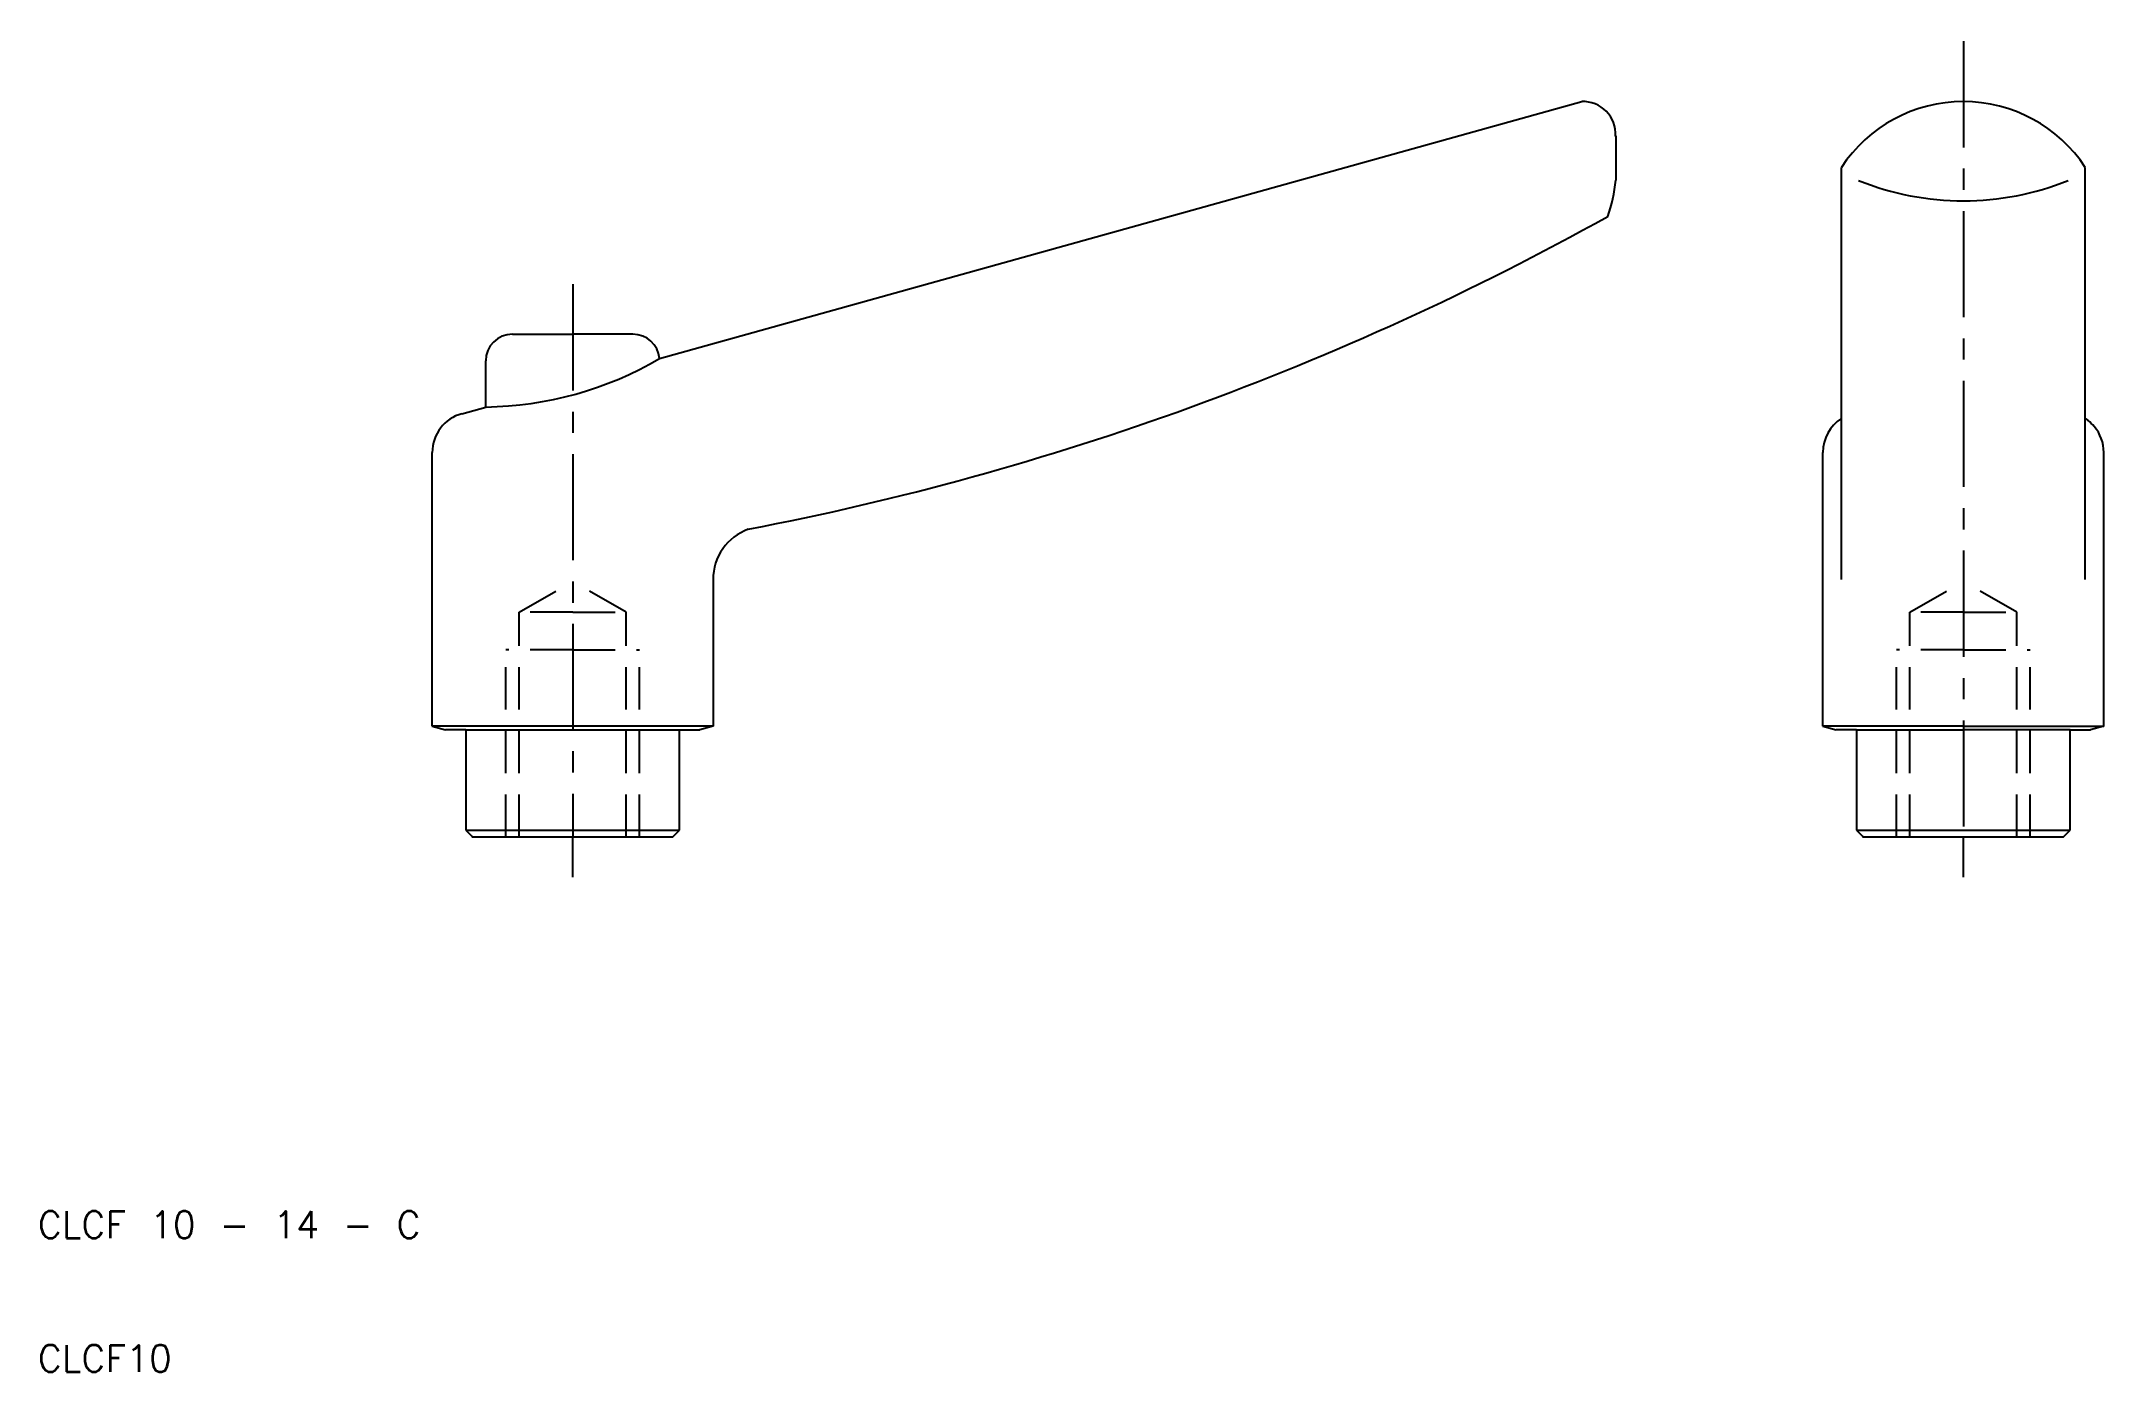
# Model space of a CAD drawing. Extents: x 10 to 164, y 10 to 110.
import ezdxf

# ---------------------------------------------------------------- set-up
doc = ezdxf.new("R2010")
doc.units = 0
doc.header["$LTSCALE"] = 0.25
doc.linetypes.add('CENTER', pattern=[50.8, 31.75, -6.35, 6.35, -6.35])
doc.linetypes.add('DASHED', pattern=[19.05, 12.7, -6.35])
doc.layers.get('0').update_dxf_attribs({"linetype": 'CONTINUOUS'})
doc.layers.add('CENTER', color=1, linetype='CENTER')
doc.styles.get("Standard").update_dxf_attribs({"font": 'txt.shx', "bigfont": 'extfont.shx'})

msp = doc.modelspace()

# ---------------------------------------------------------------- linework, layer by layer
at = {"color": 7, "linetype": 'CONTINUOUS'}
for p, q in [((56.49, 85.77), (125.48, 105)), ((128, 102.44), (128, 99.11)), ((144.88, 81.28), (144.88, 100.07)), ((163.12, 81.28), (163.12, 100.07)), ((45.5, 87.6), (50, 87.6)), ((54.5, 87.6), (50, 87.6)), ((43.5, 82.15), (43.5, 85.6)), ((41.71, 81.65), (43.5, 82.15)), ((144.88, 69.25), (144.88, 81.28)), ((163.12, 80.88), (163.12, 81.28)), ((163.12, 69.25), (163.12, 80.88)), ((39.5, 58.29), (39.5, 78.76)), ((143.5, 58.29), (143.5, 78.76)), ((164.5, 58.29), (164.5, 78.76)), ((60.5, 69.25), (60.5, 58.29)), ((60.5, 58.29), (39.5, 58.29)), ((39.5, 58.29), (40.5, 58)), ((42, 58), (40.5, 58)), ((42, 58), (42, 50.5)), ((42, 58), (58, 58)), ((58, 50.5), (58, 58)), ((58, 58), (59.5, 58)), ((60.5, 58.29), (59.5, 58)), ((143.5, 58.29), (144.5, 58)), ((154, 58.29), (143.5, 58.29)), ((146, 58), (144.5, 58)), ((146, 58), (146, 50.5)), ((146, 58), (154, 58)), ((154, 58.29), (164.5, 58.29)), ((162, 58), (154, 58)), ((162, 50.5), (162, 58)), ((162, 58), (163.5, 58)), ((164.5, 58.29), (163.5, 58)), ((42, 50.5), (58, 50.5)), ((42, 50.5), (42.5, 50)), ((42.5, 50), (57.5, 50)), ((57.5, 50), (58, 50.5)), ((146, 50.5), (162, 50.5)), ((146, 50.5), (146.5, 50)), ((146.5, 50), (161.5, 50)), ((161.5, 50), (162, 50.5))]:
    msp.add_line(p, q, dxfattribs=at)
at = {"color": 3, "linetype": 'DASHED'}
for p, q in [((46, 66.8), (50, 69.11)), ((54, 66.8), (50, 69.11)), ((150, 66.8), (154, 69.11)), ((158, 66.8), (154, 69.11)), ((46, 50), (46, 66.8)), ((50, 66.8), (46, 66.8)), ((50, 66.8), (54, 66.8)), ((54, 50), (54, 66.8)), ((150, 50), (150, 66.8)), ((154, 66.8), (150, 66.8)), ((154, 66.8), (158, 66.8)), ((158, 50), (158, 66.8)), ((45, 50), (45, 64)), ((50, 64), (45, 64)), ((50, 64), (55, 64)), ((55, 50), (55, 64)), ((149, 50), (149, 64)), ((154, 64), (149, 64)), ((154, 64), (159, 64)), ((159, 50), (159, 64))]:
    msp.add_line(p, q, dxfattribs=at)
at = {"color": 7, "linetype": 'CONTINUOUS'}
for centre, radius, start, end in [((125.55, 102.55), 2.45, 357.4066, 91.7636), ((154, 94.09), 10.91, 33.2686, 146.7314), ((118.03, 99.89), 10, 339.5899, 355.513), ((154, 118.55), 20.97, 248.0761, 291.9239), ((22.45, 284.78), 215.64, 280.8753, 299.1247), ((45.5, 85.6), 2, 90, 180), ((54.5, 85.6), 2, 4.9795, 90), ((43.09, 108.74), 26.59, 270.8801, 300.267), ((42.5, 78.76), 3, 105.1729, 180), ((146.5, 78.76), 3, 122.752, 180), ((161.5, 78.76), 3, 52.5927, 57.248), ((161.5, 78.76), 3, 40.0792, 52.5927), ((161.5, 78.76), 3, 0, 40.0792), ((64.5, 69.25), 4, 110, 180)]:
    msp.add_arc(centre, radius, start, end, dxfattribs=at)
for p in [(128, 102.39), (42.5, 50), (42.5, 50), (42.5, 50), (146.5, 50), (146.5, 50), (146.5, 50)]:
    msp.add_point(p, dxfattribs=at)
at = {"layer": 'CENTER', "color": 1, "linetype": 'CENTER'}
for p, q in [((154, 109.51), (154, 50)), ((50, 91.33), (50, 50)), ((50, 47), (50, 50)), ((154, 47), (154, 50))]:
    msp.add_line(p, q, dxfattribs=at)

# ---------------------------------------------------------------- texts
at = {"color": 7, "linetype": 'CONTINUOUS'}
for s, p in [('CLCF 10 - 14 - C', (10, 20)), ('CLCF10', (10, 10))]:
    msp.add_text(s, height=2, dxfattribs=at).set_placement(p)

doc.saveas('drawing.dxf')
